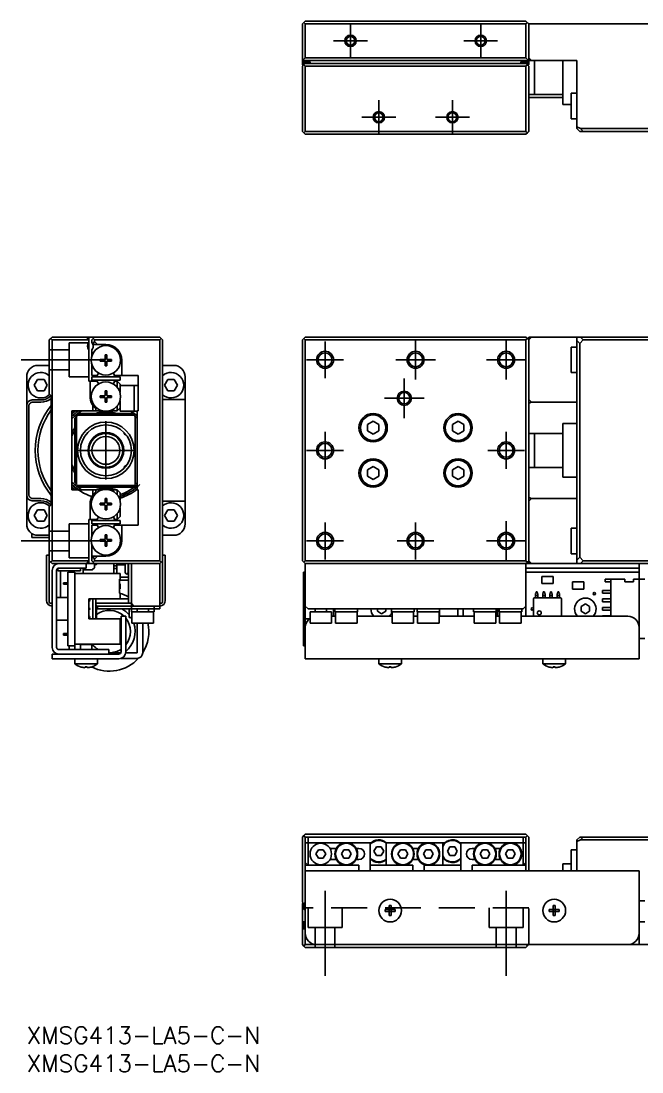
# Model space of a CAD drawing. Extents: x -1 to 545, y -8 to 182.
# Drawn here: x -1 to 108.7, y -8 to 177.6 of the extents above; entities that cross this region are included whole.
import ezdxf

# ---------------------------------------------------------------- set-up
doc = ezdxf.new("R2010")
doc.units = 0
doc.header["$LTSCALE"] = 0.5
doc.linetypes.add('CENTER', pattern=[50.8, 31.75, -6.35, 6.35, -6.35])
doc.linetypes.add('DASHED', pattern=[19.05, 12.7, -6.35])
for name, color, linetype in [('MSM_CENTER', 1, 'CENTER'), ('MSM_CONTINUOUS', 7, 'CONTINUOUS'), ('MSM_DASHED', 4, 'DASHED'), ('MSM_NARROW', 5, 'CONTINUOUS'), ('MSM_PART_NUMBER', 7, 'CONTINUOUS')]:
    doc.layers.add(name, color=color, linetype=linetype)
doc.styles.get("Standard").update_dxf_attribs({"font": 'txt.shx', "height": 1, "bigfont": 'bigfont.shx'})

# ---------------------------------------------------------------- blocks, each defined once
blk = doc.blocks.new('*U2')
at = {"layer": 'MSM_PART_NUMBER'}
blk.add_text('XMSG413-LA5-C-N', height=3, dxfattribs=at).set_placement((0, -3))
blk = doc.blocks.new('*U3')
at = {"layer": 'MSM_PART_NUMBER'}
blk.add_text('XMSG413-LA5-C-N', height=3, dxfattribs=at).set_placement((0, -8))

msp = doc.modelspace()

# ---------------------------------------------------------------- linework, layer by layer
at = {"layer": 'MSM_CENTER'}
for p, q in [((57.22, 171.12), (57.22, 177.12)), ((80.22, 171.12), (80.22, 177.12)), ((54.22, 174.12), (60.22, 174.12)), ((77.22, 174.12), (83.22, 174.12)), ((62.22, 157.62), (62.22, 163.62)), ((75.22, 157.62), (75.22, 163.62)), ((59.22, 160.62), (65.22, 160.62)), ((72.22, 160.62), (78.22, 160.62)), ((52.72, 114.54), (52.72, 121.04)), ((68.72, 114.29), (68.72, 121.29)), ((84.72, 114.29), (84.72, 121.29)), ((-1, 117.79), (14, 117.79)), ((49.47, 117.79), (55.97, 117.79)), ((65.22, 117.79), (72.22, 117.79)), ((81.22, 117.79), (88.22, 117.79)), ((66.72, 107.49), (66.72, 114.49)), ((63.22, 110.99), (70.22, 110.99)), ((14, 96.64), (14, 106.94)), ((52.72, 98.54), (52.72, 105.04)), ((84.72, 98.54), (84.72, 105.04)), ((8.85, 101.79), (19.15, 101.79)), ((49.47, 101.79), (55.97, 101.79)), ((81.47, 101.79), (87.97, 101.79)), ((84.72, 82.29), (84.72, 89.29)), ((52.72, 82.54), (52.72, 89.04)), ((68.72, 82.54), (68.72, 89.04)), ((-1, 85.79), (14, 85.79)), ((49.47, 85.79), (55.97, 85.79)), ((65.47, 85.79), (71.97, 85.79)), ((81.22, 85.79), (88.22, 85.79)), ((52.72, 24), (52.72, 9)), ((84.72, 24), (84.72, 9))]:
    msp.add_line(p, q, dxfattribs=at)
at = {"layer": 'MSM_CONTINUOUS'}
for p, q in [((48.97, 177.37), (48.72, 177.12)), ((48.72, 169.92), (48.72, 177.12)), ((49.22, 177.62), (48.97, 177.37)), ((49.22, 177.12), (48.97, 177.37)), ((49.22, 177.62), (88.22, 177.62)), ((49.22, 177.12), (49.22, 171.12)), ((88.22, 177.12), (49.22, 177.12)), ((88.72, 177.12), (88.22, 177.62)), ((88.47, 177.37), (88.22, 177.12)), ((88.22, 171.12), (88.22, 177.12)), ((110.72, 177.12), (88.72, 177.12)), ((88.72, 169.92), (88.72, 177.12)), ((48.72, 170.62), (49.22, 171.12)), ((49.22, 171.12), (88.22, 171.12)), ((88.22, 171.12), (88.72, 170.62)), ((89.22, 170.62), (88.72, 171.12)), ((97.22, 170.62), (48.72, 170.62)), ((48.72, 170.42), (50.12, 170.42)), ((48.82, 169.82), (48.72, 169.92)), ((48.97, 169.87), (48.72, 169.62)), ((48.72, 158.12), (48.72, 169.62)), ((48.82, 169.72), (48.82, 169.92)), ((49.22, 170.12), (48.97, 169.87)), ((49.22, 169.62), (48.97, 169.87)), ((49.82, 170.22), (49.12, 170.22)), ((49.22, 170.12), (88.22, 170.12)), ((88.22, 169.62), (49.22, 169.62)), ((49.22, 169.62), (49.22, 158.12)), ((50.12, 170.42), (50.12, 170.12)), ((88.72, 170.42), (87.32, 170.42)), ((87.32, 170.42), (87.32, 170.12)), ((88.32, 170.22), (87.62, 170.22)), ((88.72, 169.62), (88.22, 170.12)), ((88.47, 169.87), (88.22, 169.62)), ((88.22, 158.12), (88.22, 169.62)), ((88.62, 169.92), (88.62, 169.72)), ((88.72, 169.92), (88.62, 169.82)), ((88.72, 169.62), (88.72, 158.12)), ((89.72, 164.62), (89.72, 170.62)), ((94.72, 162.87), (94.72, 170.62)), ((97.22, 158.62), (97.22, 170.62)), ((88.72, 164.62), (94.72, 164.62)), ((88.72, 164.12), (94.72, 164.12)), ((96.22, 164.87), (96.22, 160.37)), ((97.22, 164.87), (96.22, 164.87)), ((94.72, 162.87), (96.22, 162.87)), ((96.22, 160.37), (97.22, 160.37)), ((48.72, 158.12), (48.97, 157.87)), ((48.97, 157.87), (49.22, 158.12)), ((48.97, 157.87), (49.22, 157.62)), ((49.22, 158.12), (88.22, 158.12)), ((88.22, 158.12), (88.47, 157.87)), ((88.22, 157.62), (88.47, 157.87)), ((88.47, 157.87), (88.72, 158.12)), ((97.22, 158.92), (97.84, 158.62)), ((97.72, 158.12), (97.22, 158.62)), ((110.72, 158.12), (97.72, 158.12)), ((97.84, 158.62), (110.72, 158.62)), ((97.84, 158.62), (98.34, 158.12)), ((88.22, 157.62), (49.22, 157.62)), ((4, 121.29), (4.25, 121.54)), ((4, 111.79), (4, 121.29)), ((4.5, 121.79), (4.25, 121.54)), ((4.25, 121.54), (4.5, 121.29)), ((4.5, 121.79), (23.5, 121.79)), ((4.5, 121.29), (4.5, 82.29)), ((11, 121.29), (4.5, 121.29)), ((11, 121.29), (10.5, 121.79)), ((11, 121.79), (11, 113.99)), ((11.5, 121.29), (11.75, 121.54)), ((11.5, 120.86), (11.5, 121.29)), ((12, 120.99), (11.69, 120.55)), ((12, 121.79), (11.75, 121.54)), ((11.75, 121.54), (12, 121.29)), ((12, 121.29), (12, 120.99)), ((23.5, 121.29), (12, 121.29)), ((12.5, 120.49), (12, 120.99)), ((23.75, 121.54), (23.5, 121.79)), ((23.5, 121.29), (23.75, 121.54)), ((23.5, 82.29), (23.5, 121.29)), ((23.75, 121.54), (24, 121.29)), ((24, 121.29), (24, 82.29)), ((48.72, 121.29), (48.97, 121.54)), ((48.72, 82.29), (48.72, 121.29)), ((48.97, 121.54), (49.22, 121.79)), ((48.97, 121.54), (49.22, 121.29)), ((49.22, 121.79), (88.22, 121.79)), ((49.22, 121.29), (49.22, 82.29)), ((88.22, 121.29), (49.22, 121.29)), ((88.22, 121.79), (88.47, 121.54)), ((88.22, 121.29), (88.47, 121.54)), ((88.22, 82.29), (88.22, 121.29)), ((88.47, 121.54), (88.72, 121.29)), ((88.72, 121.29), (89.22, 121.79)), ((126.22, 121.79), (88.72, 121.79)), ((88.72, 121.79), (88.72, 81.79)), ((97.22, 81.79), (97.22, 121.79)), ((97.72, 120.68), (97.22, 121.18)), ((98.34, 121.29), (97.72, 120.68)), ((97.72, 120.68), (97.72, 82.91)), ((97.84, 121.79), (98.34, 121.29)), ((110.72, 121.29), (98.34, 121.29)), ((11.5, 119.53), (11.5, 118.41)), ((11.7, 120.49), (14, 120.49)), ((96.22, 120.04), (96.22, 115.54)), ((97.22, 120.04), (96.22, 120.04)), ((11.5, 116.98), (11.5, 114.99)), ((13, 117.84), (13.8, 117.84)), ((13, 117.84), (13, 117.55)), ((13, 117.55), (13.8, 117.55)), ((13.53, 117.55), (13.53, 117.84)), ((13.86, 118.69), (14.15, 118.69)), ((13.86, 117.9), (13.86, 118.69)), ((14.15, 118.16), (13.86, 118.16)), ((13.86, 116.69), (13.86, 117.49)), ((13.86, 117.22), (14.15, 117.22)), ((14.15, 117.9), (14.15, 118.69)), ((14.15, 116.69), (14.15, 117.49)), ((14.21, 117.84), (15, 117.84)), ((14.21, 117.55), (15, 117.55)), ((14.47, 117.55), (14.47, 117.84)), ((15, 117.84), (15, 117.55)), ((16.8, 117.69), (16.8, 114.99)), ((2, 116.79), (4, 116.79)), ((12.45, 114.99), (12.6, 115.25)), ((13.86, 116.69), (14.15, 116.69)), ((15.4, 115.25), (15.55, 114.99)), ((26, 116.79), (24, 116.79)), ((96.22, 115.54), (97.22, 115.54)), ((0, 114.79), (0, 88.79)), ((1.35, 113.29), (1.92, 114.29)), ((1.92, 112.29), (1.35, 113.29)), ((1.92, 114.29), (3.08, 114.29)), ((3.08, 114.29), (3.65, 113.29)), ((3.65, 113.29), (3.08, 112.29)), ((12.45, 113.99), (11, 113.99)), ((11.2, 113.99), (11.2, 111.29)), ((11.5, 114.99), (12.45, 114.99)), ((11.5, 114.19), (11.5, 114.79)), ((16.5, 114.79), (11.5, 114.79)), ((16.5, 114.19), (11.5, 114.19)), ((12.45, 113.99), (12.58, 113.77)), ((15.38, 113.7), (15.55, 113.99)), ((15.55, 114.99), (19.7, 114.99)), ((15.55, 113.99), (16, 113.99)), ((16, 112.96), (16, 113.99)), ((16, 113.99), (16.5, 113.49)), ((16.5, 114.19), (16.5, 114.79)), ((16.5, 113.49), (16.5, 112.01)), ((19.7, 113.24), (16.5, 113.24)), ((19, 108.74), (19, 113.24)), ((19.7, 114.99), (19.7, 108.79)), ((24.35, 113.29), (24.92, 114.29)), ((24.92, 112.29), (24.35, 113.29)), ((24.92, 114.29), (26.08, 114.29)), ((26.08, 114.29), (26.65, 113.29)), ((26.65, 113.29), (26.08, 112.29)), ((28, 114.79), (28, 110.79)), ((3.08, 112.29), (1.92, 112.29)), ((4.35, 111.44), (4, 111.79)), ((4.35, 92.14), (4.35, 111.44)), ((13, 111.44), (13.8, 111.44)), ((13, 111.44), (13, 111.15)), ((13.53, 111.15), (13.53, 111.44)), ((13.86, 112.29), (14.15, 112.29)), ((13.86, 111.5), (13.86, 112.29)), ((14.15, 111.76), (13.86, 111.76)), ((14.15, 111.5), (14.15, 112.29)), ((14.21, 111.44), (15, 111.44)), ((14.47, 111.15), (14.47, 111.44)), ((15, 111.44), (15, 111.15)), ((26.08, 112.29), (24.92, 112.29)), ((0.38, 94.02), (0.38, 109.57)), ((1, 110.69), (2.5, 110.69)), ((1.13, 110.31), (2.5, 110.31)), ((11.7, 108.79), (11.7, 109.7)), ((13, 111.15), (13.8, 111.15)), ((13.86, 110.29), (13.86, 111.09)), ((13.86, 110.82), (14.15, 110.82)), ((13.86, 110.29), (14.15, 110.29)), ((14.15, 110.29), (14.15, 111.09)), ((14.21, 111.15), (15, 111.15)), ((16, 108.79), (16, 109.63)), ((16.5, 110.58), (16.5, 108.74)), ((28, 110.79), (24, 110.79)), ((28, 110.79), (28, 92.79)), ((89.22, 110.28), (88.72, 110.78)), ((88.72, 110.1), (89.22, 110.28)), ((97.22, 110.28), (89.22, 110.28)), ((13.29, 108.79), (8, 108.79)), ((8, 108.79), (8, 94.79)), ((8.5, 107.49), (8.8, 107.79)), ((9, 107.99), (8.8, 107.79)), ((8.8, 107.79), (8.8, 95.79)), ((9, 107.99), (9.3, 108.29)), ((19, 107.99), (9, 107.99)), ((9.3, 108.29), (18.7, 108.29)), ((12.2, 109.15), (12.2, 108.79)), ((16, 108.79), (14.71, 108.79)), ((16.5, 109.29), (16, 108.79)), ((16.5, 108.74), (19.5, 108.74)), ((18.7, 108.29), (19, 107.99)), ((19.2, 107.79), (19, 107.99)), ((19.2, 95.79), (19.2, 107.79)), ((19.2, 107.79), (19.5, 107.49)), ((19.5, 108.79), (19.5, 94.79)), ((19.7, 108.79), (19.5, 108.79)), ((8.5, 96.09), (8.5, 107.49)), ((60.22, 106.37), (61.22, 106.95)), ((60.22, 105.22), (60.22, 106.37)), ((61.22, 106.95), (62.22, 106.37)), ((62.22, 106.37), (62.22, 105.22)), ((75.22, 106.37), (76.22, 106.95)), ((75.22, 105.22), (75.22, 106.37)), ((76.22, 106.95), (77.22, 106.37)), ((77.22, 106.37), (77.22, 105.22)), ((94.72, 97.04), (94.72, 106.54)), ((97.22, 106.54), (94.72, 106.54)), ((17.2, 104.77), (17.2, 104.96)), ((17.2, 104.77), (17.43, 104.54)), ((17.43, 104.71), (17.43, 104.54)), ((17.43, 104.54), (17.56, 104.54)), ((61.22, 104.64), (60.22, 105.22)), ((62.22, 105.22), (61.22, 104.64)), ((76.22, 104.64), (75.22, 105.22)), ((77.22, 105.22), (76.22, 104.64)), ((94.72, 104.79), (88.72, 104.79)), ((89.72, 98.79), (89.72, 104.79)), ((16.97, 100.73), (16.97, 100.73)), ((12.56, 98.99), (12.63, 98.99)), ((12.69, 98.93), (12.63, 98.99)), ((15.38, 98.99), (15.31, 98.93)), ((15.38, 98.99), (15.44, 98.99)), ((17.43, 99.04), (17.2, 98.82)), ((17.2, 98.63), (17.2, 98.82)), ((17.43, 99.04), (17.43, 98.88)), ((17.56, 99.04), (17.43, 99.04)), ((17.56, 99.04), (17.56, 99.04)), ((60.22, 98.37), (61.22, 98.95)), ((61.22, 98.95), (62.22, 98.37)), ((75.22, 98.37), (76.22, 98.95)), ((76.22, 98.95), (77.22, 98.37)), ((88.72, 98.79), (94.72, 98.79)), ((60.22, 97.22), (60.22, 98.37)), ((61.22, 96.64), (60.22, 97.22)), ((62.22, 97.22), (61.22, 96.64)), ((62.22, 98.37), (62.22, 97.22)), ((75.22, 97.22), (75.22, 98.37)), ((76.22, 96.64), (75.22, 97.22)), ((77.22, 97.22), (76.22, 96.64)), ((77.22, 98.37), (77.22, 97.22)), ((94.72, 97.04), (97.22, 97.04)), ((13.29, 94.79), (8, 94.79)), ((9.3, 95.29), (8.5, 96.09)), ((9, 95.59), (19, 95.59)), ((18.7, 95.29), (9.3, 95.29)), ((11.7, 93.89), (11.7, 94.79)), ((12.2, 94.79), (12.2, 94.44)), ((14.71, 94.79), (16, 94.79)), ((16, 93.96), (16, 94.79)), ((16, 94.79), (16.5, 94.29)), ((19.5, 96.09), (18.7, 95.29)), ((19.7, 94.79), (19.5, 94.79)), ((19.7, 94.79), (19.7, 88.59)), ((2.5, 92.89), (1, 92.89)), ((2.5, 93.28), (1.13, 93.28)), ((13.86, 93.29), (14.15, 93.29)), ((13.86, 92.5), (13.86, 93.29)), ((14.15, 92.5), (14.15, 93.29)), ((16.5, 94.29), (16.5, 93.01)), ((89.22, 93.31), (88.72, 93.49)), ((88.72, 92.81), (89.22, 93.31)), ((89.22, 93.31), (97.22, 93.31)), ((1.35, 90.29), (1.92, 91.29)), ((1.92, 91.29), (3.08, 91.29)), ((3.08, 91.29), (3.65, 90.29)), ((4, 91.79), (4.35, 92.14)), ((4, 82.29), (4, 91.79)), ((11.2, 89.59), (11.2, 92.29)), ((13, 92.44), (13.8, 92.44)), ((13, 92.44), (13, 92.15)), ((13, 92.15), (13.8, 92.15)), ((13.53, 92.15), (13.53, 92.44)), ((14.15, 92.76), (13.86, 92.76)), ((13.86, 91.29), (13.86, 92.09)), ((13.86, 91.82), (14.15, 91.82)), ((13.86, 91.29), (14.15, 91.29)), ((14.15, 91.29), (14.15, 92.09)), ((14.21, 92.44), (15, 92.44)), ((14.21, 92.15), (15, 92.15)), ((14.47, 92.15), (14.47, 92.44)), ((15, 92.44), (15, 92.15)), ((16.5, 91.58), (16.5, 90.09)), ((24, 92.79), (28, 92.79)), ((24.35, 90.29), (24.92, 91.29)), ((24.92, 91.29), (26.08, 91.29)), ((26.08, 91.29), (26.65, 90.29)), ((28, 92.79), (28, 88.79)), ((1.92, 89.29), (1.35, 90.29)), ((3.08, 89.29), (1.92, 89.29)), ((3.65, 90.29), (3.08, 89.29)), ((11, 81.79), (11, 89.59)), ((12.45, 89.59), (11, 89.59)), ((11.5, 88.79), (11.5, 89.39)), ((16.5, 89.39), (11.5, 89.39)), ((12.45, 89.59), (12.58, 89.82)), ((15.38, 89.89), (15.55, 89.59)), ((16, 89.59), (15.55, 89.59)), ((16, 89.59), (16, 90.63)), ((16.5, 90.09), (16, 89.59)), ((16.5, 88.79), (16.5, 89.39)), ((24.92, 89.29), (24.35, 90.29)), ((26.08, 89.29), (24.92, 89.29)), ((26.65, 90.29), (26.08, 89.29)), ((16.5, 88.79), (11.5, 88.79)), ((12.45, 88.59), (11.5, 88.59)), ((11.5, 88.59), (11.5, 86.61)), ((12.6, 88.33), (12.45, 88.59)), ((15.55, 88.59), (15.4, 88.33)), ((19.7, 88.59), (15.55, 88.59)), ((16.8, 88.59), (16.8, 85.89)), ((96.22, 88.04), (96.22, 83.54)), ((97.22, 88.04), (96.22, 88.04)), ((0.9, 86.39), (0.9, 87.12)), ((4, 86.39), (0.9, 86.39)), ((4, 86.79), (2, 86.79)), ((13, 86.04), (13.8, 86.04)), ((13, 86.04), (13, 85.75)), ((13, 85.75), (13.8, 85.75)), ((13.53, 85.75), (13.53, 86.04)), ((13.86, 86.89), (14.15, 86.89)), ((13.86, 86.1), (13.86, 86.89)), ((14.15, 86.36), (13.86, 86.36)), ((13.86, 84.89), (13.86, 85.69)), ((13.86, 85.42), (14.15, 85.42)), ((14.15, 86.1), (14.15, 86.89)), ((14.15, 84.89), (14.15, 85.69)), ((14.21, 86.04), (15, 86.04)), ((14.21, 85.75), (15, 85.75)), ((14.47, 85.75), (14.47, 86.04)), ((15, 86.04), (15, 85.75)), ((24, 86.79), (26, 86.79)), ((11.5, 82.29), (11.5, 85.18)), ((13.86, 84.89), (14.15, 84.89)), ((96.22, 83.54), (97.22, 83.54)), ((3.5, 83.29), (4, 83.29)), ((3.5, 83.29), (3.5, 75.29)), ((4.25, 82.04), (4, 82.29)), ((4, 74.99), (4, 82.29)), ((4.5, 82.29), (4.25, 82.04)), ((4.25, 82.04), (4.5, 81.79)), ((4.5, 82.29), (11, 82.29)), ((23.5, 81.79), (4.5, 81.79)), ((10.5, 81.79), (11, 82.29)), ((10.5, 81.79), (10.5, 80.99)), ((11.5, 83.09), (14, 83.09)), ((11.75, 82.04), (11.5, 82.29)), ((11.65, 83.09), (12, 82.59)), ((12, 82.29), (11.75, 82.04)), ((11.75, 82.04), (12, 81.79)), ((12, 82.59), (12.5, 83.09)), ((12, 82.59), (12, 82.29)), ((12, 82.29), (23.5, 82.29)), ((12, 81.79), (12, 81.14)), ((15.43, 81.79), (15.43, 80.04)), ((15.93, 80.04), (15.93, 81.79)), ((17.43, 81.79), (17.43, 80.19)), ((17.93, 80.19), (17.93, 81.79)), ((18, 81.79), (18, 74.79)), ((18.5, 81.79), (18.5, 73.29)), ((23.75, 82.04), (23.5, 82.29)), ((23.5, 81.79), (23.75, 82.04)), ((23.5, 81.79), (23.5, 73.79)), ((24, 82.29), (23.75, 82.04)), ((24, 83.29), (24.5, 83.29)), ((24, 74.99), (24, 82.29)), ((24.5, 83.29), (24.5, 75.29)), ((48.97, 82.04), (48.72, 82.29)), ((49.22, 82.29), (48.97, 82.04)), ((49.22, 81.79), (48.97, 82.04)), ((49.22, 82.29), (88.22, 82.29)), ((49.22, 64.99), (49.22, 81.79)), ((49.22, 81.79), (126.22, 81.79)), ((88.47, 82.04), (88.22, 82.29)), ((88.47, 82.04), (88.22, 81.79)), ((88.22, 72.49), (88.22, 81.79)), ((88.72, 82.29), (88.47, 82.04)), ((89.22, 81.79), (88.72, 82.29)), ((97.22, 82.41), (97.72, 82.91)), ((97.72, 82.91), (98.34, 82.29)), ((98.34, 82.29), (97.84, 81.79)), ((98.34, 82.29), (110.72, 82.29)), ((108.22, 81.79), (108.22, 64.99)), ((4.5, 80.59), (4.5, 66.99)), ((5.3, 80.59), (5.3, 66.99)), ((5.5, 80.94), (5.5, 80.49)), ((9.5, 80.49), (5.5, 80.49)), ((5.7, 80.99), (10.5, 80.99)), ((6, 80.49), (6, 75.79)), ((7.3, 67.29), (7.3, 80.29)), ((7.3, 80.29), (8.5, 80.29)), ((8.5, 67.29), (8.5, 80.29)), ((16.5, 80.04), (8.5, 80.04)), ((9.5, 80.49), (9.5, 80.99)), ((10, 80.04), (10, 80.99)), ((11.58, 80.71), (10, 80.71)), ((11.97, 81.07), (11.65, 80.74)), ((12, 81.6), (12.11, 81.6)), ((15.43, 81.39), (15.93, 81.39)), ((15.43, 80.9), (15.93, 80.9)), ((17.43, 81.59), (15.93, 81.59)), ((16.5, 79.04), (16.5, 80.04)), ((18, 81.59), (17.93, 81.59)), ((48.92, 67.29), (48.92, 80.29)), ((48.92, 80.29), (49.22, 80.29)), ((88.22, 80.99), (108.22, 80.99)), ((88.22, 80.29), (108.22, 80.29)), ((6.5, 78.42), (6.5, 78.17)), ((7.3, 78.42), (6.5, 78.42)), ((7.3, 78.17), (6.5, 78.17)), ((16.4, 76.54), (16.4, 79.04)), ((16.5, 79.04), (16.4, 79.04)), ((18, 78.89), (16.4, 78.89)), ((16.4, 78.24), (16.5, 78.24)), ((18, 79.39), (16.5, 79.39)), ((16.5, 77.34), (16.5, 78.24)), ((93.03, 79.5), (91.03, 79.5)), ((91.03, 79.5), (91.03, 78.25)), ((91.03, 78.25), (93.03, 78.25)), ((93.03, 78.25), (93.03, 79.5)), ((98.43, 78.55), (96.43, 78.55)), ((96.43, 78.55), (96.43, 77.3)), ((98.43, 77.3), (98.43, 78.55)), ((102.22, 78.54), (102.22, 79.04)), ((102.22, 79.04), (105.72, 79.04)), ((102.22, 78.54), (103.22, 78.54)), ((103.22, 79.04), (103.22, 72.49)), ((105.72, 79.04), (105.72, 78.54)), ((107.22, 78.54), (105.72, 78.54)), ((107.22, 79.04), (107.22, 78.54)), ((107.22, 79.04), (109.22, 79.04)), ((16.4, 77.87), (16.5, 77.87)), ((16.4, 77.72), (16.5, 77.72)), ((16.4, 77.34), (16.5, 77.34)), ((16.5, 76.54), (16.4, 76.54)), ((16.5, 75.54), (16.5, 76.54)), ((89.91, 76.48), (90.02, 76.54)), ((89.91, 75.74), (89.91, 76.48)), ((89.91, 76.18), (90.34, 76.18)), ((90.02, 76.54), (90.02, 76.79)), ((90.22, 76.79), (90.02, 76.79)), ((90.22, 76.79), (90.22, 76.54)), ((90.22, 76.54), (90.34, 76.48)), ((90.34, 76.48), (90.34, 75.74)), ((91.18, 76.48), (91.29, 76.54)), ((91.18, 75.74), (91.18, 76.48)), ((91.18, 76.18), (91.61, 76.18)), ((91.29, 76.54), (91.29, 76.79)), ((91.49, 76.79), (91.29, 76.79)), ((91.49, 76.79), (91.49, 76.54)), ((91.49, 76.54), (91.61, 76.48)), ((91.61, 76.48), (91.61, 75.74)), ((92.45, 76.48), (92.56, 76.54)), ((92.45, 75.74), (92.45, 76.48)), ((92.45, 76.18), (92.88, 76.18)), ((92.56, 76.54), (92.56, 76.79)), ((92.76, 76.79), (92.56, 76.79)), ((92.76, 76.79), (92.76, 76.54)), ((92.76, 76.54), (92.88, 76.48)), ((92.88, 76.48), (92.88, 75.74)), ((93.72, 76.48), (93.83, 76.54)), ((93.72, 75.74), (93.72, 76.48)), ((93.72, 76.18), (94.15, 76.18)), ((93.83, 76.54), (93.83, 76.79)), ((94.03, 76.79), (93.83, 76.79)), ((94.03, 76.79), (94.03, 76.54)), ((94.03, 76.54), (94.15, 76.48)), ((94.15, 76.48), (94.15, 75.74)), ((96.43, 77.3), (98.43, 77.3)), ((101.72, 76.54), (101.72, 77.04)), ((103.22, 77.04), (101.72, 77.04)), ((101.72, 76.54), (103.22, 76.54)), ((4.2, 74.79), (4.5, 74.79)), ((7.3, 75.79), (5.3, 75.79)), ((11, 75.54), (18, 75.54)), ((11, 72.04), (11, 75.54)), ((11.7, 75.54), (11.7, 72.04)), ((12.2, 75.54), (12.2, 72.04)), ((12.2, 74.79), (18.5, 74.79)), ((12.29, 74.29), (23.5, 74.29)), ((12.5, 73.79), (12.5, 74.29)), ((19, 74.29), (18.5, 74.79)), ((22.5, 73.29), (22.5, 74.29)), ((23.5, 74.79), (23.8, 74.79)), ((49.22, 74.29), (49.72, 73.79)), ((87.72, 73.79), (88.22, 74.29)), ((89.58, 72.49), (89.58, 75.64)), ((89.68, 75.74), (94.38, 75.74)), ((94.48, 75.64), (94.48, 72.49)), ((97.97, 74.23), (98.72, 74.66)), ((98.72, 74.66), (99.47, 74.23)), ((101.72, 75.04), (101.72, 75.54)), ((103.22, 75.54), (101.72, 75.54)), ((101.72, 75.04), (103.22, 75.04)), ((12.35, 72.04), (12.35, 73.79)), ((12.5, 73.79), (18.5, 73.79)), ((16.7, 72.49), (17.5, 72.49)), ((16.7, 66.29), (16.7, 72.49)), ((17.5, 72.49), (17.5, 66.19)), ((18.1, 73.79), (18.1, 72.29)), ((22.5, 73.79), (18.5, 73.79)), ((22.5, 73.29), (18.5, 73.29)), ((18.6, 73.29), (18.6, 71.29)), ((19.5, 73.79), (19.5, 73.29)), ((21.5, 73.29), (21.5, 73.79)), ((22.4, 71.29), (22.4, 73.29)), ((23.5, 73.79), (22.5, 73.79)), ((49.72, 73.79), (87.72, 73.79)), ((53.87, 73.29), (50.07, 73.29)), ((50.07, 73.29), (50.07, 71.29)), ((50.97, 73.79), (50.97, 73.29)), ((52.97, 73.29), (52.97, 73.79)), ((53.87, 71.29), (53.87, 73.29)), ((53.87, 72.49), (54.57, 72.49)), ((54.22, 72.49), (54.22, 73.79)), ((54.47, 73.79), (54.47, 73.29)), ((58.47, 73.29), (54.47, 73.29)), ((54.57, 73.29), (54.57, 71.29)), ((58.37, 71.29), (58.37, 73.29)), ((58.37, 72.49), (64.57, 72.49)), ((58.39, 72.49), (58.39, 73.29)), ((58.47, 73.29), (58.47, 73.79)), ((61.97, 73.36), (61.97, 73.79)), ((62.72, 72.93), (61.97, 73.36)), ((63.47, 73.36), (62.72, 72.93)), ((63.47, 73.79), (63.47, 73.36)), ((64.47, 73.79), (64.47, 73.29)), ((68.47, 73.29), (64.47, 73.29)), ((64.57, 73.29), (64.57, 71.29)), ((68.37, 71.29), (68.37, 73.29)), ((68.37, 72.49), (69.07, 72.49)), ((68.47, 73.29), (68.47, 73.79)), ((68.97, 73.79), (68.97, 73.29)), ((72.97, 73.29), (68.97, 73.29)), ((69.07, 73.29), (69.07, 71.29)), ((72.87, 71.29), (72.87, 73.29)), ((72.87, 72.49), (79.07, 72.49)), ((72.97, 73.29), (72.97, 73.79)), ((72.97, 73.29), (72.97, 72.49)), ((76.17, 72.49), (76.17, 73.79)), ((77.1, 73.79), (77.1, 72.49)), ((78.97, 73.79), (78.97, 73.29)), ((82.97, 73.29), (78.97, 73.29)), ((79.07, 73.29), (79.07, 71.29)), ((82.87, 71.29), (82.87, 73.29)), ((82.87, 72.49), (83.57, 72.49)), ((82.97, 73.29), (82.97, 73.79)), ((83.22, 72.49), (83.22, 73.79)), ((83.47, 73.79), (83.47, 73.29)), ((87.47, 73.29), (83.47, 73.29)), ((83.57, 73.29), (83.57, 71.29)), ((87.37, 71.29), (87.37, 73.29)), ((87.37, 72.49), (106.22, 72.49)), ((87.47, 73.29), (87.47, 73.79)), ((97.97, 73.36), (97.97, 74.23)), ((98.72, 72.93), (97.97, 73.36)), ((99.47, 73.36), (98.72, 72.93)), ((99.47, 74.23), (99.47, 73.36)), ((101.72, 73.54), (101.72, 74.04)), ((103.22, 74.04), (101.72, 74.04)), ((101.72, 73.54), (103.22, 73.54)), ((101.72, 72.49), (101.72, 72.54)), ((103.22, 72.54), (101.72, 72.54)), ((5.3, 71.79), (7.3, 71.79)), ((16.5, 72.04), (11, 72.04)), ((16.5, 67.54), (16.5, 72.04)), ((18.1, 72.29), (18.6, 72.29)), ((18.6, 71.29), (22.4, 71.29)), ((19.5, 66.04), (19.5, 71.29)), ((20.5, 66.04), (20.5, 71.29)), ((49.96, 72.04), (49.22, 72.04)), ((50.07, 71.29), (53.87, 71.29)), ((54.57, 71.29), (58.37, 71.29)), ((64.57, 71.29), (68.37, 71.29)), ((69.07, 71.29), (72.87, 71.29)), ((79.07, 71.29), (82.87, 71.29)), ((83.57, 71.29), (87.37, 71.29)), ((6.5, 69.42), (6.5, 69.17)), ((7.3, 69.42), (6.5, 69.42)), ((7.3, 69.17), (6.5, 69.17)), ((7.3, 67.29), (8.5, 67.29)), ((7.5, 67.29), (7.5, 66.59)), ((8.5, 67.54), (16.5, 67.54)), ((8.5, 67.29), (8.5, 66.59)), ((9.55, 67.54), (9.5, 67.49)), ((9.5, 67.49), (9.5, 66.59)), ((11.5, 67.49), (9.5, 67.49)), ((11.5, 67.49), (11.45, 67.54)), ((11.5, 66.59), (11.5, 67.49)), ((49.22, 67.29), (48.92, 67.29)), ((109.22, 68.54), (108.22, 68.54)), ((4.5, 64.99), (4.5, 65.79)), ((4.5, 65.79), (16.2, 65.79)), ((16.3, 64.99), (4.5, 64.99)), ((5.7, 66.59), (14.5, 66.59)), ((8.5, 64.99), (8.5, 64.1)), ((12.5, 64.1), (12.5, 64.99)), ((14.5, 66.59), (14.5, 65.79)), ((14.5, 66.04), (16.63, 66.04)), ((16.64, 65.04), (19.5, 65.04)), ((17.49, 66.04), (19.5, 66.04)), ((108.22, 64.99), (49.22, 64.99)), ((62.22, 64.99), (62.22, 64.1)), ((66.22, 64.1), (66.22, 64.99)), ((91.22, 64.99), (91.22, 64.1)), ((95.22, 64.1), (95.22, 64.99)), ((12.5, 64.1), (8.5, 64.1)), ((9.61, 63.52), (9.61, 63.53)), ((10.32, 63.53), (10.68, 63.53)), ((10.32, 63.4), (10.32, 63.53)), ((10.68, 63.53), (10.68, 63.4)), ((11.39, 63.53), (11.39, 63.52)), ((66.22, 64.1), (62.22, 64.1)), ((63.33, 63.52), (63.34, 63.53)), ((64.04, 63.53), (64.4, 63.53)), ((64.04, 63.4), (64.04, 63.53)), ((64.4, 63.53), (64.4, 63.4)), ((65.11, 63.53), (65.11, 63.52)), ((95.22, 64.1), (91.22, 64.1)), ((92.33, 63.52), (92.34, 63.53)), ((93.04, 63.53), (93.4, 63.53)), ((93.04, 63.4), (93.04, 63.53)), ((93.4, 63.53), (93.4, 63.4)), ((94.11, 63.53), (94.11, 63.52)), ((48.97, 33.75), (48.72, 33.5)), ((48.72, 22), (48.72, 33.5)), ((49.22, 34), (48.97, 33.75)), ((49.22, 33.5), (48.97, 33.75)), ((49.22, 34), (88.22, 34)), ((49.22, 33.5), (88.22, 33.5)), ((49.22, 14.5), (49.22, 33.5)), ((49.72, 33.5), (49.72, 28.5)), ((87.72, 33.5), (87.72, 28.5)), ((88.72, 33.5), (88.22, 34)), ((88.47, 33.75), (88.22, 33.5)), ((88.22, 27.5), (88.22, 33.5)), ((88.72, 33.5), (88.72, 27.5)), ((97.22, 33), (97.72, 33.5)), ((97.72, 33.5), (110.72, 33.5)), ((98.34, 33.5), (97.84, 33)), ((60.9, 32.5), (49.22, 32.5)), ((60.72, 27.5), (60.72, 32.5)), ((61.36, 31), (61.79, 31.75)), ((61.79, 31.75), (62.66, 31.75)), ((62.66, 31.75), (63.09, 31)), ((63.52, 28.5), (63.52, 32.5)), ((63.52, 32.5), (73.9, 32.5)), ((73.52, 32.5), (73.52, 28.5)), ((74.36, 31), (74.79, 31.75)), ((74.79, 31.75), (75.66, 31.75)), ((75.66, 31.75), (76.09, 31)), ((88.22, 32.5), (76.55, 32.5)), ((76.72, 27.5), (76.72, 32.5)), ((97.22, 33), (97.22, 27.5)), ((97.84, 33), (97.22, 32.69)), ((110.72, 33), (97.84, 33)), ((51.11, 30.5), (51.54, 31.25)), ((51.54, 29.75), (51.11, 30.5)), ((51.54, 31.25), (52.41, 31.25)), ((52.41, 29.75), (51.54, 29.75)), ((52.41, 31.25), (52.84, 30.5)), ((52.84, 30.5), (52.41, 29.75)), ((54.74, 31.5), (53.59, 31.5)), ((55.61, 30.5), (56.04, 31.25)), ((56.04, 29.75), (55.61, 30.5)), ((56.04, 31.25), (56.91, 31.25)), ((56.91, 29.75), (56.04, 29.75)), ((56.91, 31.25), (57.34, 30.5)), ((57.34, 30.5), (56.91, 29.75)), ((58.72, 31.5), (58.21, 31.5)), ((61.79, 30.25), (61.36, 31)), ((62.66, 30.25), (61.79, 30.25)), ((63.09, 31), (62.66, 30.25)), ((65.61, 30.5), (66.04, 31.25)), ((66.04, 29.75), (65.61, 30.5)), ((66.04, 31.25), (66.91, 31.25)), ((66.91, 29.75), (66.04, 29.75)), ((66.91, 31.25), (67.34, 30.5)), ((67.34, 30.5), (66.91, 29.75)), ((69.24, 31.5), (68.21, 31.5)), ((70.11, 30.5), (70.54, 31.25)), ((70.54, 29.75), (70.11, 30.5)), ((70.54, 31.25), (71.41, 31.25)), ((71.41, 29.75), (70.54, 29.75)), ((71.41, 31.25), (71.84, 30.5)), ((71.84, 30.5), (71.41, 29.75)), ((74.79, 30.25), (74.36, 31)), ((75.66, 30.25), (74.79, 30.25)), ((76.09, 31), (75.66, 30.25)), ((79.24, 31.5), (78.72, 31.5)), ((80.11, 30.5), (80.54, 31.25)), ((80.54, 29.75), (80.11, 30.5)), ((80.54, 31.25), (81.41, 31.25)), ((81.41, 29.75), (80.54, 29.75)), ((81.41, 31.25), (81.84, 30.5)), ((81.84, 30.5), (81.41, 29.75)), ((83.74, 31.5), (82.71, 31.5)), ((84.61, 30.5), (85.04, 31.25)), ((85.04, 29.75), (84.61, 30.5)), ((85.04, 31.25), (85.91, 31.25)), ((85.91, 29.75), (85.04, 29.75)), ((85.91, 31.25), (86.34, 30.5)), ((86.34, 30.5), (85.91, 29.75)), ((97.22, 31.25), (96.22, 31.25)), ((96.22, 31.25), (96.22, 27.5)), ((49.72, 28.5), (49.22, 29)), ((49.22, 28.5), (58.72, 28.5)), ((53.59, 29.5), (54.74, 29.5)), ((58.21, 29.5), (58.72, 29.5)), ((58.72, 27.5), (58.72, 28.5)), ((68.22, 28.5), (60.72, 28.5)), ((68.21, 29.5), (69.24, 29.5)), ((68.22, 27.5), (68.22, 28.5)), ((70.22, 28.5), (70.22, 27.5)), ((76.72, 28.5), (70.22, 28.5)), ((78.72, 29.5), (79.24, 29.5)), ((78.72, 28.5), (78.72, 27.5)), ((88.22, 28.5), (78.72, 28.5)), ((82.71, 29.5), (83.74, 29.5)), ((88.22, 29), (87.72, 28.5)), ((96.22, 28.75), (94.72, 28.75)), ((94.72, 27.5), (94.72, 28.75)), ((49.22, 27.5), (108.22, 27.5)), ((108.22, 27.5), (108.22, 14.5)), ((48.72, 22), (48.97, 21.75)), ((48.72, 21.7), (48.82, 21.8)), ((48.72, 14.5), (48.72, 21.7)), ((48.72, 21.2), (49.22, 21.2)), ((49.22, 20.5), (48.72, 21)), ((48.72, 21), (49.22, 21)), ((48.82, 21.7), (48.82, 21.9)), ((48.97, 21.75), (49.22, 22)), ((48.97, 21.75), (49.22, 21.5)), ((49.12, 21.4), (49.22, 21.4)), ((63.34, 20.32), (63.34, 20.68)), ((63.34, 20.68), (64.04, 20.68)), ((64.04, 21.39), (64.4, 21.39)), ((64.04, 20.68), (64.04, 21.39)), ((64.05, 20.67), (64.04, 20.68)), ((64.05, 20.33), (64.05, 20.67)), ((64.05, 20.67), (64.39, 20.67)), ((64.39, 20.67), (64.4, 20.68)), ((64.39, 20.67), (64.39, 20.33)), ((64.4, 21.39), (64.4, 20.68)), ((64.4, 20.68), (65.11, 20.68)), ((65.11, 20.68), (65.11, 20.32)), ((92.34, 20.68), (93.04, 20.68)), ((92.34, 20.32), (92.34, 20.68)), ((93.04, 21.39), (93.4, 21.39)), ((93.04, 20.68), (93.04, 21.39)), ((93.05, 20.67), (93.04, 20.68)), ((93.05, 20.33), (93.05, 20.67)), ((93.05, 20.67), (93.39, 20.67)), ((93.39, 20.67), (93.4, 20.68)), ((93.39, 20.67), (93.39, 20.33)), ((93.4, 21.39), (93.4, 20.68)), ((93.4, 20.68), (94.11, 20.68)), ((94.11, 20.68), (94.11, 20.32)), ((109.22, 22.2), (108.22, 22.2)), ((64.04, 20.32), (63.34, 20.32)), ((64.05, 20.33), (64.04, 20.32)), ((64.04, 19.61), (64.04, 20.32)), ((64.4, 19.61), (64.04, 19.61)), ((64.39, 20.33), (64.05, 20.33)), ((64.39, 20.33), (64.4, 20.32)), ((65.11, 20.32), (64.4, 20.32)), ((64.4, 20.32), (64.4, 19.61)), ((93.04, 20.32), (92.34, 20.32)), ((93.05, 20.33), (93.04, 20.32)), ((93.04, 19.61), (93.04, 20.32)), ((93.4, 19.61), (93.04, 19.61)), ((93.39, 20.33), (93.05, 20.33)), ((93.39, 20.33), (93.4, 20.32)), ((94.11, 20.32), (93.4, 20.32)), ((93.4, 20.32), (93.4, 19.61)), ((48.92, 17.3), (48.92, 18.5)), ((49.22, 18.5), (48.92, 18.5)), ((49.22, 17.3), (48.92, 17.3)), ((109.22, 18.5), (108.22, 18.5)), ((48.72, 14.5), (48.97, 14.25)), ((48.97, 14.25), (49.22, 14.5)), ((48.97, 14.25), (49.22, 14)), ((110.72, 14.5), (49.22, 14.5)), ((88.22, 14), (49.22, 14)), ((88.22, 14.5), (88.47, 14.25)), ((88.22, 14), (88.72, 14.5))]:
    msp.add_line(p, q, dxfattribs=at)
at = {"layer": 'MSM_CONTINUOUS', "extrusion": (0, 0, -1)}
for p, q in [((0.38, 109.63), (0.39, 109.66)), ((0.38, 109.6), (0.38, 109.63)), ((0.38, 109.57), (0.38, 109.6)), ((0.39, 109.69), (0.4, 109.72)), ((0.39, 109.66), (0.39, 109.69)), ((0.4, 109.76), (0.41, 109.79)), ((0.4, 109.72), (0.4, 109.76)), ((0.41, 109.79), (0.42, 109.82)), ((0.42, 109.82), (0.43, 109.85)), ((0.43, 109.85), (0.45, 109.89)), ((0.45, 109.89), (0.47, 109.92)), ((0.47, 109.92), (0.48, 109.95)), ((0.48, 109.95), (0.5, 109.98)), ((0.5, 109.98), (0.52, 110.01)), ((0.52, 110.01), (0.54, 110.04)), ((0.54, 110.04), (0.56, 110.06)), ((0.56, 110.06), (0.57, 110.07)), ((0.57, 110.07), (0.59, 110.09)), ((0.59, 110.09), (0.61, 110.11)), ((0.61, 110.11), (0.63, 110.13)), ((0.63, 110.13), (0.65, 110.15)), ((0.65, 110.15), (0.67, 110.16)), ((0.67, 110.16), (0.69, 110.18)), ((0.69, 110.18), (0.71, 110.19)), ((0.71, 110.19), (0.72, 110.2)), ((0.72, 110.2), (0.75, 110.22)), ((0.75, 110.22), (0.78, 110.23)), ((0.78, 110.23), (0.8, 110.24)), ((0.8, 110.24), (0.83, 110.26)), ((0.83, 110.26), (0.86, 110.27)), ((0.86, 110.27), (0.89, 110.28)), ((0.89, 110.28), (0.91, 110.28)), ((0.91, 110.28), (0.94, 110.29)), ((0.94, 110.29), (0.97, 110.3)), ((0.97, 110.3), (1, 110.3)), ((1, 110.3), (1.03, 110.31)), ((1.03, 110.31), (1.07, 110.31)), ((1.07, 110.31), (1.1, 110.31)), ((1.1, 110.31), (1.13, 110.31)), ((0.38, 93.99), (0.38, 94.02)), ((0.38, 93.96), (0.38, 93.99)), ((0.39, 93.93), (0.38, 93.96)), ((0.39, 93.9), (0.39, 93.93)), ((0.4, 93.87), (0.39, 93.9)), ((0.4, 93.84), (0.4, 93.87)), ((0.41, 93.81), (0.4, 93.84)), ((0.42, 93.78), (0.41, 93.81)), ((0.43, 93.75), (0.42, 93.78)), ((0.44, 93.72), (0.43, 93.75)), ((0.45, 93.7), (0.44, 93.72)), ((0.46, 93.67), (0.45, 93.7)), ((0.48, 93.64), (0.46, 93.67)), ((0.49, 93.62), (0.48, 93.64)), ((0.5, 93.6), (0.49, 93.62)), ((0.51, 93.58), (0.5, 93.6)), ((0.53, 93.56), (0.51, 93.58)), ((0.55, 93.54), (0.53, 93.56)), ((0.57, 93.52), (0.55, 93.54)), ((0.58, 93.5), (0.57, 93.52)), ((0.6, 93.48), (0.58, 93.5)), ((0.62, 93.46), (0.6, 93.48)), ((0.64, 93.45), (0.62, 93.46)), ((0.65, 93.44), (0.64, 93.45)), ((0.68, 93.42), (0.65, 93.44)), ((0.71, 93.4), (0.68, 93.42)), ((0.74, 93.38), (0.71, 93.4)), ((0.77, 93.36), (0.74, 93.38)), ((0.81, 93.34), (0.77, 93.36)), ((0.84, 93.33), (0.81, 93.34)), ((0.88, 93.32), (0.84, 93.33)), ((0.91, 93.31), (0.88, 93.32)), ((0.94, 93.3), (0.91, 93.31)), ((0.97, 93.29), (0.94, 93.3)), ((1, 93.29), (0.97, 93.29)), ((1.03, 93.28), (1, 93.29)), ((1.06, 93.28), (1.03, 93.28)), ((1.1, 93.28), (1.06, 93.28)), ((1.13, 93.28), (1.1, 93.28))]:
    msp.add_line(p, q, dxfattribs=at)
at = {"layer": 'MSM_CONTINUOUS'}
for centre, radius in [((57.22, 174.12), 0.783), ((80.22, 174.12), 0.783), ((62.22, 160.62), 0.783), ((75.22, 160.62), 0.783), ((66.72, 110.99), 1.01), ((14, 101.79), 4.5), ((14, 101.79), 3), ((90.58, 73.09), 0.35), ((56.47, 30.5), 2), ((66.47, 30.5), 2), ((70.97, 30.5), 2), ((80.97, 30.5), 2), ((85.47, 30.5), 2), ((64.22, 20.5), 2), ((93.22, 20.5), 2)]:
    msp.add_circle(centre, radius, dxfattribs=at)
at = {"layer": 'MSM_CONTINUOUS', "extrusion": (0, 0, -1)}
for centre, radius in [((-14, 117.69), 2.6), ((-52.72, 117.79), 1.23), ((-68.72, 117.79), 1.23), ((-84.72, 117.79), 1.23), ((-14, 111.29), 2.6), ((-61.22, 105.79), 2.5), ((-61.22, 105.79), 2.25), ((-76.22, 105.79), 2.5), ((-76.22, 105.79), 2.25), ((-14, 101.79), 5), ((-14, 101.79), 3.15), ((-52.72, 101.79), 1.23), ((-84.72, 101.79), 1.23), ((-61.22, 97.79), 2.5), ((-76.22, 97.79), 2.5), ((-61.22, 97.79), 2.25), ((-76.22, 97.79), 2.25), ((-14, 92.29), 2.6), ((-14, 85.89), 2.6), ((-52.72, 85.79), 1.23), ((-68.72, 85.79), 1.23), ((-84.72, 85.79), 1.23), ((-100.29, 76.49), 0.2), ((-89.34, 73.79), 0.2), ((-51.97, 30.5), 1.9), ((-56.47, 30.5), 1.9), ((-66.47, 30.5), 1.9), ((-70.97, 30.5), 1.9), ((-80.97, 30.5), 1.9), ((-85.47, 30.5), 1.9)]:
    msp.add_circle(centre, radius, dxfattribs=at)
at = {"layer": 'MSM_CONTINUOUS'}
for centre, radius, start, end in [((49.12, 169.92), 0.3, 90, 180), ((49.82, 169.92), 0.3, 41.8103, 90), ((87.62, 169.92), 0.3, 90, 138.1897), ((88.32, 169.92), 0.3, 0, 90), ((11.75, 120.19), 1, 138.5904, 221.4096), ((10.75, 120.19), 1, 17.4576, 41.4096), ((2, 114.79), 2, 90, 180), ((14, 114.49), 1.59, 143.8028, 169.1069), ((14, 114.49), 1.59, 10.8931, 36.1972), ((26, 114.79), 2, 0, 90), ((14, 114.49), 1.59, 190.8931, 216.1972), ((14.12, 114.61), 1.75, 208.6217, 217.006), ((14, 114.49), 1.59, 323.8028, 349.1069), ((13.89, 114.61), 1.75, 322.994, 328.6217), ((2.5, 113.29), 2.6, 270, 315), ((14, 101.79), 12.5, 140.5338, 219.4662), ((2.5, 113.29), 2.98, 270, 308.3451), ((14, 111.29), 2.8, 180, 229.9948), ((14, 101.79), 8.2, 121.3881, 137.0297), ((14, 101.79), 8.5, 124.5603, 134.9009), ((14, 101.79), 8.2, 47.8764, 57.9474), ((14, 101.79), 6.5, 147.7958, 157.3801), ((14, 101.79), 6.5, 202.6199, 212.2042), ((14, 101.79), 8.2, 222.9703, 238.6119), ((14, 101.79), 8.5, 225.0991, 252.8954), ((14, 101.79), 8.5, 287.1046, 314.9009), ((14, 101.79), 8.2, 287.7508, 312.1236), ((2.5, 90.29), 2.98, 51.6549, 90), ((2.5, 90.29), 2.6, 45, 90), ((14, 92.29), 2.8, 130.0052, 145.2281), ((14, 89.09), 1.59, 143.8028, 169.1069), ((14, 89.09), 1.59, 10.8931, 36.1972), ((2, 88.79), 2, 180, 270), ((14, 89.09), 1.59, 190.8931, 216.1972), ((14, 89.09), 1.59, 323.8028, 349.1069), ((26, 88.79), 2, 270, 0), ((5.7, 80.59), 1.2, 90, 180), ((12.11, 81.93), 0.33, 270, 334.8973), ((17.68, 80.19), 0.25, 180, 0), ((4.5, 75.29), 1, 180, 270), ((10.9, 75.29), 0.25, 293.5782, 66.4218), ((23.5, 75.29), 1, 270, 0), ((89.68, 75.64), 0.1, 90, 180), ((94.38, 75.64), 0.1, 0, 90), ((10.9, 73.79), 0.25, 293.5782, 66.4218), ((10.9, 72.29), 0.25, 293.5782, 66.4218), ((14.6, 69.79), 4.57, 117.356, 119.4964), ((14.6, 69.79), 3.75, 46.0545, 126.8699), ((14.6, 69.79), 4.57, 40.0161, 61.0773), ((106.22, 70.49), 2, 0, 90), ((14.6, 69.79), 3.75, 320.6542, 39.3458), ((14.6, 69.79), 4.57, 309.3884, 19.1612), ((14.6, 69.79), 4.57, 28.9226, 33.1646), ((51.22, 70.49), 2, 125.0996, 180), ((5.7, 66.99), 1.2, 180, 270), ((14.6, 69.79), 3.75, 216.8699, 238.5761), ((14.6, 69.79), 3.75, 268.4719, 304.0558), ((16.3, 66.19), 1.2, 270, 0), ((19.5, 66.04), 1, 270, 0), ((10.5, 66.59), 3.2, 231.3178, 253.8775), ((10.5, 66.59), 3.19, 253.8933, 266.7703), ((10.5, 66.59), 3.19, 273.2297, 286.1067), ((10.5, 66.59), 3.2, 286.1225, 308.6822), ((64.22, 66.59), 3.2, 231.3178, 253.8775), ((64.22, 66.59), 3.19, 253.8933, 266.7703), ((64.22, 66.59), 3.19, 273.2297, 286.1067), ((64.22, 66.59), 3.2, 286.1225, 308.6822), ((93.22, 66.59), 3.2, 231.3178, 253.8775), ((93.22, 66.59), 3.19, 253.8933, 266.7703), ((93.22, 66.59), 3.19, 273.2297, 286.1067), ((93.22, 66.59), 3.2, 286.1225, 308.6822), ((62.22, 31), 2, 48.5904, 138.5904), ((75.22, 31), 2, 41.4096, 148.2117), ((58.72, 30.5), 1, 270, 90), ((75.22, 31), 2, 211.7883, 318.5904), ((78.72, 30.5), 1, 90, 270), ((62.22, 31), 2, 221.4096, 311.4096), ((49.12, 21.7), 0.3, 180, 270), ((51.22, 16.5), 2, 180, 270), ((106.22, 16.5), 2, 270, 0)]:
    msp.add_arc(centre, radius, start, end, dxfattribs=at)
at = {"layer": 'MSM_CONTINUOUS', "extrusion": (0, 0, -1)}
for centre, radius, start, end in [((-10.75, 120.19), 1, 162.5424, 221.4096), ((-14, 117.69), 2.8, 90, 180), ((-13.8, 117.9), 0.06, 180, 270), ((-13.8, 117.49), 0.06, 90, 180), ((-14.21, 117.9), 0.06, 270, 0), ((-14.21, 117.49), 0.06, 0, 90), ((-2.5, 113.29), 2.25, 225, 131.8104), ((-14.12, 114.38), 1.75, 30, 37.006), ((-13.89, 114.38), 1.75, 142.994, 150), ((-25.5, 113.29), 2.25, 48.1897, 311.8103), ((-13.8, 111.5), 0.06, 180, 270), ((-14.21, 111.5), 0.06, 270, 0), ((-1, 109.69), 1, 0, 90), ((-13.8, 111.09), 0.06, 90, 180), ((-14.21, 111.09), 0.06, 0, 90), ((-14, 101.79), 12, 323.5298, 36.4702), ((-14, 101.79), 8.5, 45.0991, 55.4397), ((-14, 101.79), 9, 48.1897, 51.0576), ((-14, 101.79), 8.8, 47.0141, 52.6982), ((-14, 101.79), 6.8, 72.9174, 107.0826), ((-14, 101.79), 8.8, 127.8357, 128.6822), ((-14, 101.79), 6.8, 28.0725, 36.0189), ((-14, 101.79), 6.8, 323.9811, 331.9275), ((-14, 101.79), 8.8, 307.3018, 312.9859), ((-14, 101.79), 9, 308.9424, 311.8103), ((-14, 101.79), 6.8, 252.9174, 287.0826), ((-14, 101.79), 8.8, 231.3178, 253.4955), ((-1, 93.89), 1, 270, 0), ((-14, 92.29), 2.8, 0, 34.7719), ((-2.5, 90.29), 2.25, 228.1897, 135), ((-13.8, 92.5), 0.06, 180, 270), ((-13.8, 92.09), 0.06, 90, 180), ((-14.21, 92.5), 0.06, 270, 0), ((-14.21, 92.09), 0.06, 0, 90), ((-25.5, 90.29), 2.25, 48.1897, 311.8103), ((-14.12, 88.98), 1.75, 28.6217, 37.006), ((-13.89, 88.98), 1.75, 142.994, 148.6217), ((-14.12, 89.21), 1.75, 322.994, 330), ((-13.89, 89.21), 1.75, 210, 217.006), ((-13.8, 86.1), 0.06, 180, 270), ((-13.8, 85.69), 0.06, 90, 180), ((-14, 85.89), 2.8, 180, 270), ((-14.21, 86.1), 0.06, 270, 0), ((-14.21, 85.69), 0.06, 0, 90), ((-5.7, 80.59), 0.4, 0, 90), ((-11.58, 80.81), 0.1, 225, 270), ((-11.9, 81.14), 0.1, 180, 225), ((-14.6, 69.79), 7, 104.9006, 119.0593), ((-4.2, 74.99), 0.2, 270, 0), ((-10.35, 73.79), 2, 157.6684, 202.3316), ((-23.8, 74.99), 0.2, 180, 270), ((-98.72, 73.79), 1.9, 316.8264, 223.1735), ((-62.72, 73.79), 1.9, 316.8264, 360), ((-62.72, 73.79), 1.9, 195.2575, 223.1736), ((-14.6, 69.79), 7, 167.6264, 212.5592), ((-5.7, 66.99), 0.4, 270, 0), ((-14.6, 69.79), 7, 222.2949, 296.6927), ((-16.2, 66.29), 0.5, 180, 270), ((-62.22, 31), 1.9, 37.8636, 133.1736), ((-75.22, 31), 1.9, 26.5254, 142.1364), ((-62.22, 31), 1.9, 226.8264, 322.1364), ((-75.22, 31), 1.9, 217.8636, 333.4747)]:
    msp.add_arc(centre, radius, start, end, dxfattribs=at)
at = {"layer": 'MSM_DASHED'}
for p, q in [((7.5, 120.79), (7.5, 114.79)), ((10.95, 120.79), (7.5, 120.79)), ((7.5, 119.54), (4, 119.54)), ((4, 116.04), (7.5, 116.04)), ((7.5, 114.79), (11, 114.79)), ((7.5, 87.54), (4, 87.54)), ((7.5, 88.79), (7.5, 82.79)), ((11, 88.79), (7.5, 88.79)), ((4, 84.04), (7.5, 84.04)), ((7.5, 82.79), (11, 82.79)), ((88.72, 21), (49.22, 21)), ((49.72, 21), (49.72, 17.5)), ((55.72, 17.5), (55.72, 21)), ((81.72, 21), (81.72, 17.5)), ((87.72, 17.5), (87.72, 21)), ((88.72, 14.5), (88.72, 21)), ((49.72, 17.5), (55.72, 17.5)), ((50.97, 17.5), (50.97, 14)), ((54.47, 14), (54.47, 17.5)), ((81.72, 17.5), (87.72, 17.5)), ((82.97, 17.5), (82.97, 14)), ((86.47, 14), (86.47, 17.5))]:
    msp.add_line(p, q, dxfattribs=at)
at = {"layer": 'MSM_NARROW'}
msp.add_line((17.56, 99.04), (17.56, 99.04), dxfattribs=at)
for centre, radius in [((57.22, 174.12), 1), ((80.22, 174.12), 1), ((62.22, 160.62), 1), ((75.22, 160.62), 1), ((52.72, 117.79), 1.5), ((68.72, 117.79), 1.5), ((84.72, 117.79), 1.5), ((14, 101.79), 2.46), ((52.72, 101.79), 1.5), ((84.72, 101.79), 1.5), ((52.72, 85.79), 1.5), ((68.72, 85.79), 1.5), ((84.72, 85.79), 1.5)]:
    msp.add_circle(centre, radius, dxfattribs=at)
at = {"layer": 'MSM_NARROW', "extrusion": (0, 0, -1)}
msp.add_circle((-66.72, 110.99), 1.25, dxfattribs=at)

# ---------------------------------------------------------------- block references
at = {"layer": 'MSM_CONTINUOUS'}
for name in ['*U2', '*U3']:
    msp.add_blockref(name, (0, 0), dxfattribs=at)

doc.saveas('drawing.dxf')
